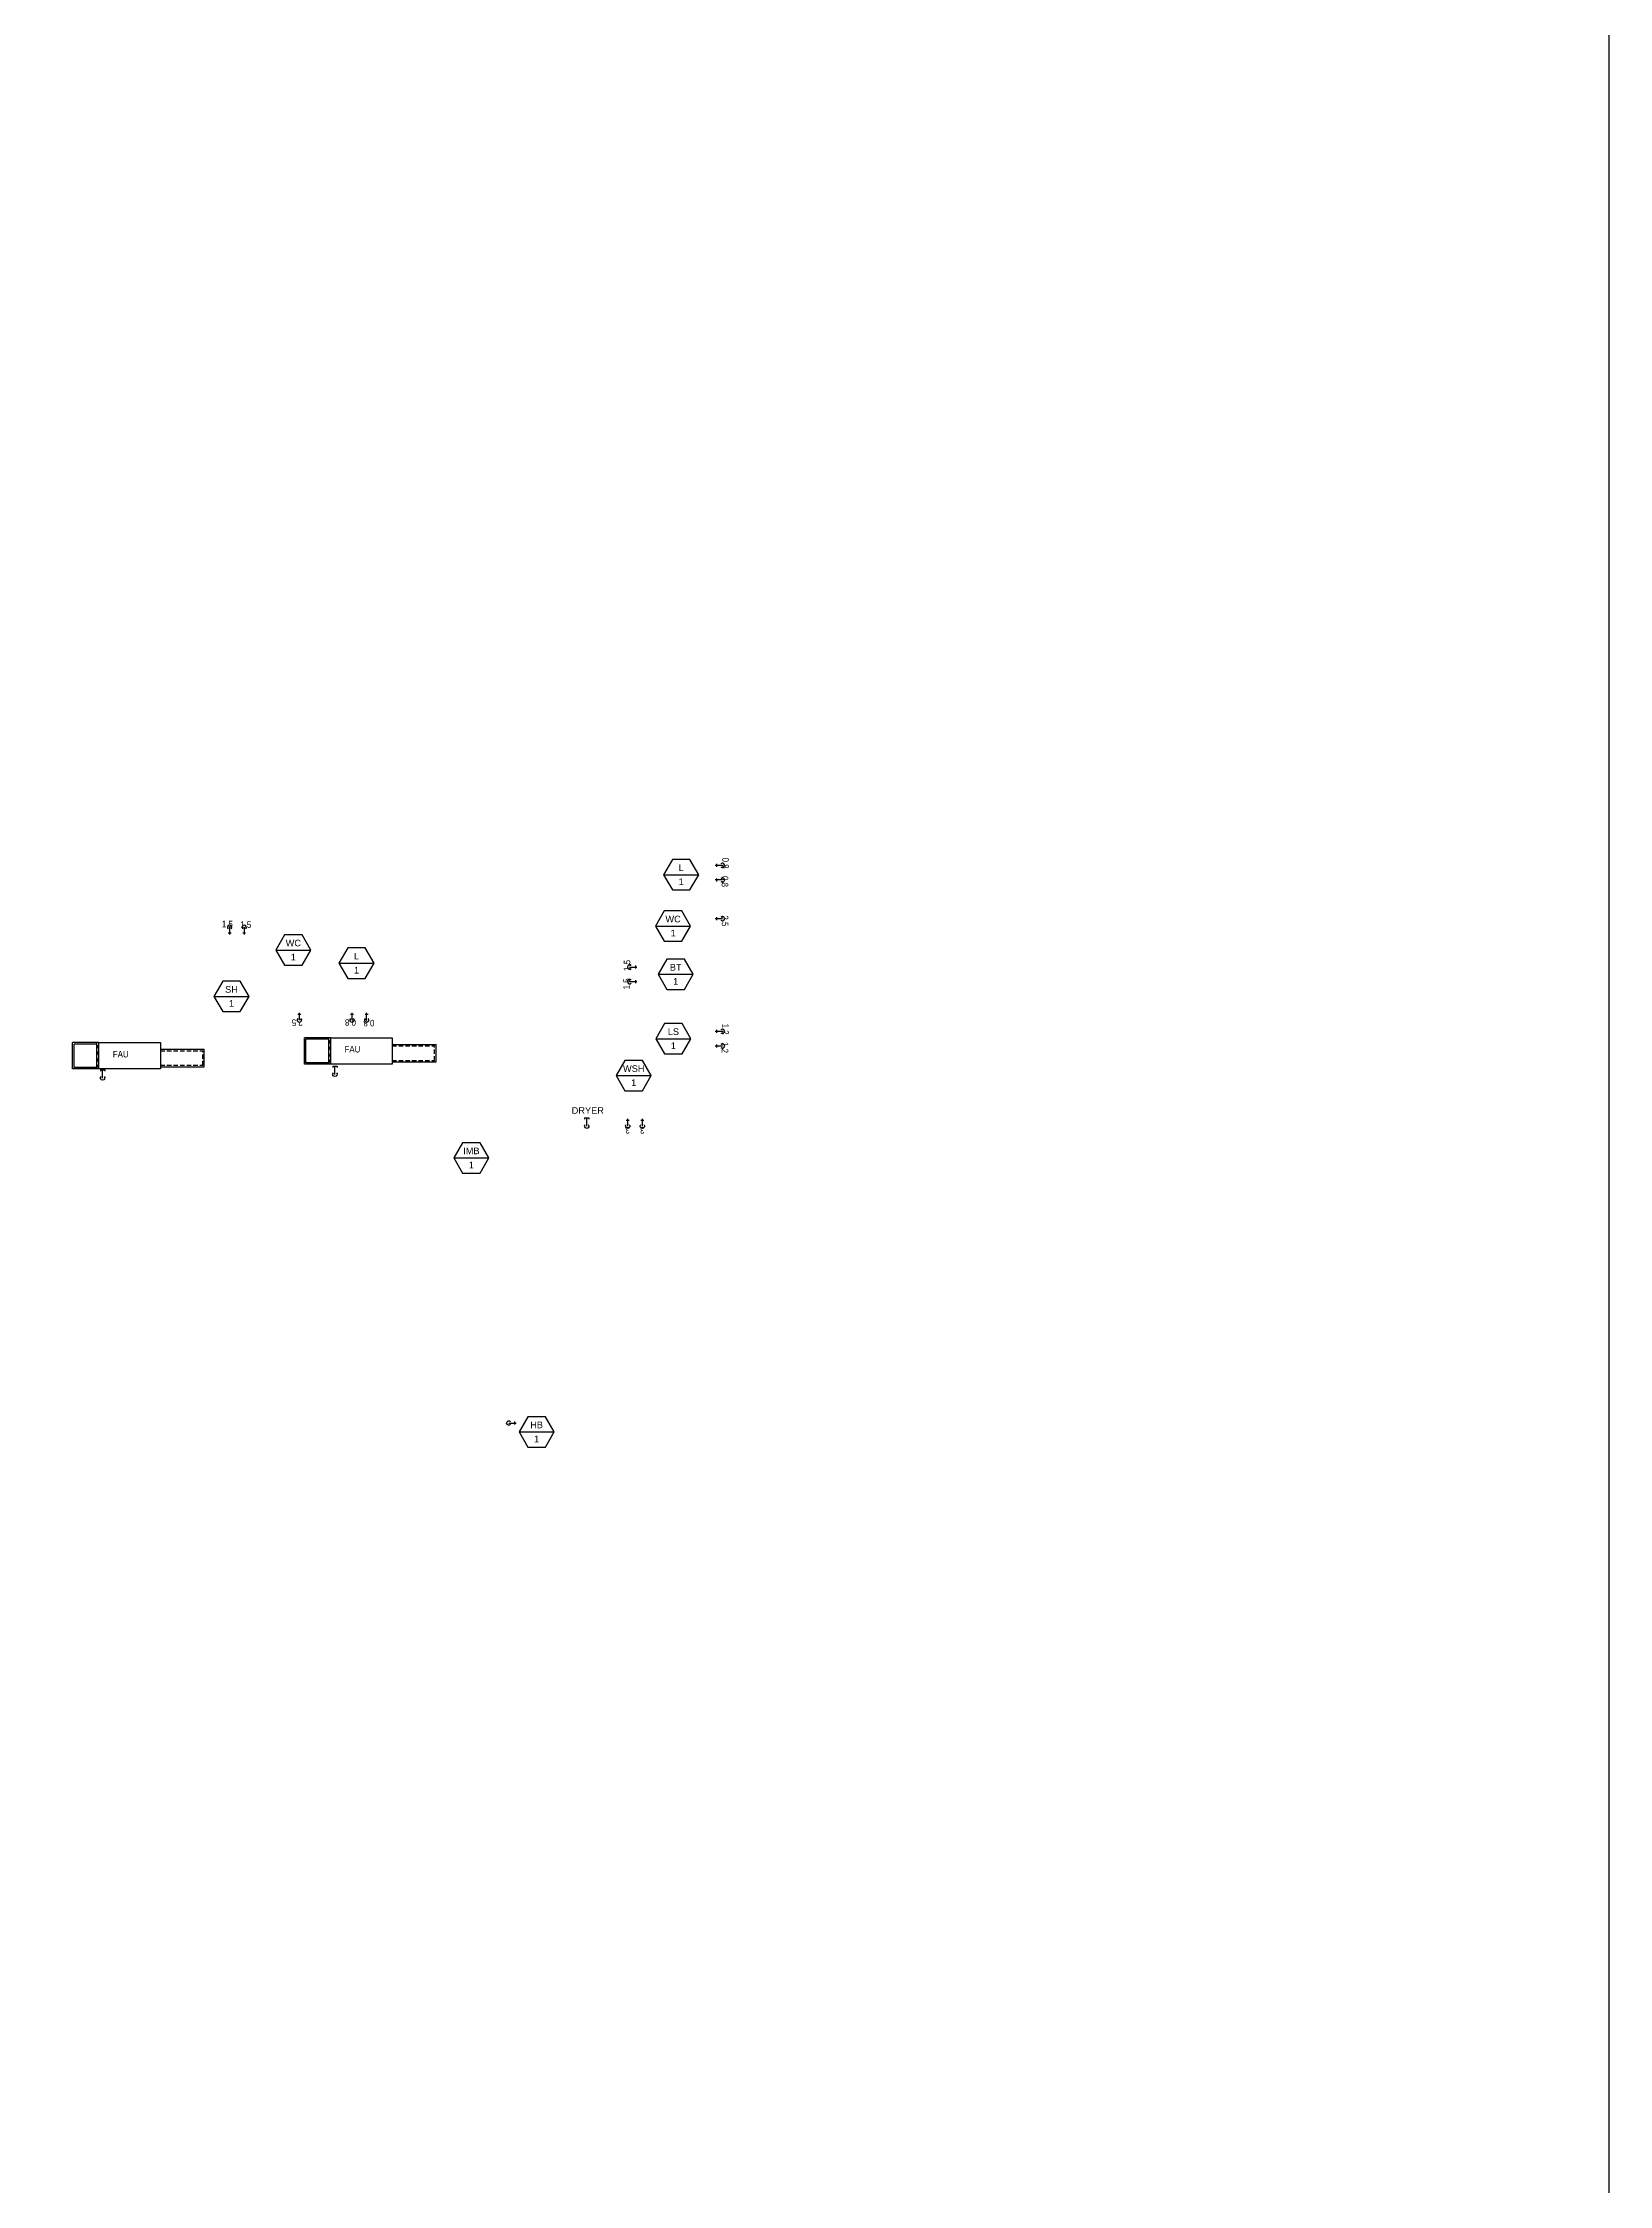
# Model space of a CAD drawing. Extents: x -1929 to 2514, y -3133 to 5867.
# Drawn here: x 1443 to 2514, y 2320 to 3784 of the extents above; entities that cross this region are included whole.
import ezdxf
from ezdxf.enums import TextEntityAlignment as Align

# ---------------------------------------------------------------- set-up
doc = ezdxf.new("R2010")
doc.units = 0
doc.header["$LTSCALE"] = 24
doc.header["$MEASUREMENT"] = 0
doc.linetypes.add('HIDDEN2', pattern=[0.1875, 0.125, -0.0625])
doc.layers.get('0').update_dxf_attribs({"color": 8})
doc.layers.add('cloud_cw', color=190, linetype='Continuous', plot=False)
for name, color, linetype in [('GEC_BKGD', 8, 'Continuous'), ('PLUM-4TEXT', 2, 'Continuous'), ('PLUM-CW', 3, 'Cold_Water_Flow'), ('PLUM-DIM-CW-TEXT', 2, 'Continuous'), ('PLUM-DIM-GAS-TEXT', 2, 'Continuous'), ('PLUM-EQUIP', 5, 'Continuous'), ('PLUM-GAS_LP', 151, 'Gas_LP'), ('PLUM-HW', 2, 'Hot_Water_Flow')]:
    doc.layers.add(name, color=color, linetype=linetype)
doc.layers.get('0').freeze()
doc.styles.add('A2', font='arial.ttf', dxfattribs={"height": 4.5})
doc.styles.add('ARC-TEXT', font='arial.ttf', dxfattribs={"width": 0.86, "height": 4.5})
doc.styles.get("Standard").update_dxf_attribs({"font": 'arial.ttf'})
doc.linetypes.add('Cold_Water_Flow', pattern='A,0.875,-0.125,0,-0.125,0.875,-0.125,["CW",Standard,S=0.1,R=0,X=-0.12585,Y=-0.05],-0.1,0.875,[1,GEC_FlowArrow.shx,S=0.0625,R=0,X=0,Y=0],0.5', length=3.6)
doc.linetypes.add('Gas_LP', pattern='A,3.2,-0.25,["G",Standard,S=0.1,R=0,X=-0.12585,Y=-0.05],-0.065', length=3.515)
doc.linetypes.add('Hot_Water_Flow', pattern='A,0.8125,-0.125,0,-0.125,0,-0.125,0.875,-0.125,["HW",Standard,S=0.1,R=0,X=-0.12585,Y=-0.05],-0.1,0.875,[1,GEC_FlowArrow.shx,S=0.0625,R=0,X=0,Y=0],0.5', length=3.6625)

# ---------------------------------------------------------------- blocks, each defined once
blk = doc.blocks.new('GE_FAU')
for p, q in [((0, 0), (18, 0)), ((0, -18), (0, 0)), ((18, -18), (18, 0)), ((1, -16.6), (1, -1)), ((1, -1), (17, -1)), ((17, -16.6), (17, -1)), ((0, -16.6), (18, -16.6)), ((1.5, -60), (1.5, -90)), ((13.5, -60), (13.5, -90)), ((1.5, -90), (13.5, -90))]:
    blk.add_line(p, q)
at = {"linetype": 'HIDDEN2'}
for p, q in [((0, -18), (4.5, -16.6)), ((4.5, -16.6), (9, -18)), ((9, -18), (13.5, -16.6)), ((13.5, -16.6), (18, -18)), ((2.5, -60), (2.5, -89)), ((12.5, -60), (12.5, -89)), ((2.5, -89), (12.5, -89))]:
    blk.add_line(p, q, dxfattribs=at)
blk.add_lwpolyline([(0, -60), (0, -18), (18, -18), (18, -60)], close=True)
blk = doc.blocks.new('Tag-Equipment')
at = {"color": 0}
blk.add_line((-12, 0), (12, 0), dxfattribs=at)
blk.add_lwpolyline([(-12, 0), (-6, -10.4), (6, -10.4), (12, 0), (6, 10.4), (-6, 10.4)], close=True, dxfattribs=at)
at = {"color": 0, "style": 'A2'}
for tag, p in [('TAG', (0, 4.8)), ('#', (0, -4.8))]:
    blk.add_attdef(tag, text='', height=4.5, dxfattribs=at).set_placement(p, align=Align.MIDDLE_CENTER)
blk = doc.blocks.new('*U77')
at = {"linetype": 'Continuous'}
blk.add_arc((0, 0), 1.5, 131.8103, 48.1897, dxfattribs=at)
blk = doc.blocks.new('*U66')
at = {"linetype": 'Continuous'}
for p, q in [((-1, 4), (1, 4)), ((0, 0), (0, 5))]:
    blk.add_line(p, q, dxfattribs=at)
blk = doc.blocks.new('*U28')
at = {"linetype": 'Continuous'}
blk.add_arc((0, 0), 1.5, 41.8103, 318.1897, dxfattribs=at)
blk = doc.blocks.new('*U21')
at = {"linetype": 'Continuous'}
for p, q in [((0, 0), (5, 0)), ((5.7, 1.5), (4.7, 1.5)), ((5.7, -1.5), (5.7, 1.5)), ((5.7, -1.5), (4.7, -1.5))]:
    blk.add_line(p, q, dxfattribs=at)
blk = doc.blocks.new('*U70')
at = {"linetype": 'Continuous'}
blk.add_arc((0, 0), 1.5, 41.8103, 318.1897, dxfattribs=at)
blk = doc.blocks.new('*U71')
at = {"linetype": 'Continuous'}
for p, q in [((0, 0), (5, 0)), ((4, 1), (4, -1))]:
    blk.add_line(p, q, dxfattribs=at)
blk = doc.blocks.new('*U63')
at = {"linetype": 'Continuous'}
blk.add_arc((0, 0), 1.5, 311.8103, 228.1897, dxfattribs=at)

msp = doc.modelspace()

# ---------------------------------------------------------------- linework, layer by layer
at = {"layer": 'GEC_BKGD', "color": 4}
msp.add_lwpolyline([(714.1, 4066.8), (714.1, 2266.8), (2514.1, 2266.8), (2514.1, 4066.8), (474.1, 4066.8), (474.1, 2266.8), (714.1, 2266.8)], dxfattribs=at)

# ---------------------------------------------------------------- block references
at = {"layer": 'PLUM-4TEXT'}
for p, values in [((1879.7, 3215.7), {'TAG': 'L', '#': '1'}), ((1874.2, 3180.6), {'TAG': 'WC', '#': '1'}), ((1614.6, 3164.2), {'TAG': 'WC', '#': '1'}), ((1657.8, 3155.2), {'TAG': 'L', '#': '1'}), ((1876, 3147.6), {'TAG': 'BT', '#': '1'}), ((1572.3, 3132.5), {'TAG': 'SH', '#': '1'}), ((1874.4, 3103.6), {'TAG': 'LS', '#': '1'}), ((1847.3, 3078.4), {'TAG': 'WSH', '#': '1'})]:
    msp.add_blockref('Tag-Equipment', p, dxfattribs=at).add_auto_attribs(values)
at = {"layer": 'PLUM-CW'}
for name, p, rotation in [('*U71', (1908, 3212.1), 180), ('*U70', (1908, 3212.1), 180), ('*U70', (1581, 3179.8), 270), ('*U71', (1581, 3179.8), 270), ('*U66', (1908, 3185.6), 89.99999999999997), ('*U63', (1908, 3185.6), 270), ('*U71', (1654.7, 3116.3), 89.99999999999999), ('*U63', (1618.7, 3116.3), 180), ('*U70', (1654.7, 3116.3), 89.99999999999999), ('*U71', (1908, 3098.6), 179.9999999999977), ('*U70', (1908, 3098.6), 179.9999999999977)]:
    msp.add_blockref(name, p, dxfattribs=dict(at, rotation=rotation))
for name, p in [('*U70', (1844.5, 3152.6)), ('*U71', (1844.5, 3152.6)), ('*U66', (1618.7, 3116.3))]:
    msp.add_blockref(name, p, dxfattribs=at)
at = {"layer": 'PLUM-CW', "xscale": -1}
for name in ['*U66', '*U77']:
    msp.add_blockref(name, (1843.2, 3043.8), dxfattribs=at)
at = {"layer": 'PLUM-CW', "xscale": -1, "rotation": 270}
for name in ['*U77', '*U66']:
    msp.add_blockref(name, (1761.9, 2840.9), dxfattribs=at)
at = {"layer": 'PLUM-DIM-CW-TEXT'}
for p, values in [((1736.3, 3022.1), {'TAG': 'IMB', '#': '1'}), ((1780.9, 2834.8), {'TAG': 'HB', '#': '1'})]:
    msp.add_blockref('Tag-Equipment', p, dxfattribs=at).add_auto_attribs(values)
at = {"layer": 'PLUM-EQUIP', "rotation": 89.99999999999997}
for p in [(1463.7, 3082.9), (1622.2, 3086.2)]:
    msp.add_blockref('GE_FAU', p, dxfattribs=at)
at = {"layer": 'PLUM-GAS_LP', "xscale": -1, "rotation": 270}
for name, p in [('*U28', (1484.2, 3076.7)), ('*U21', (1484.2, 3076.7)), ('*U28', (1643, 3079.2)), ('*U21', (1643, 3079.2)), ('*U21', (1815.2, 3043.8)), ('*U28', (1815.2, 3043.8))]:
    msp.add_blockref(name, p, dxfattribs=at)
at = {"layer": 'PLUM-HW'}
for name, p, rotation in [('*U71', (1908, 3222.1), 180), ('*U70', (1908, 3222.1), 180), ('*U70', (1571, 3179.8), 270), ('*U71', (1571, 3179.8), 270), ('*U71', (1664.7, 3116.3), 89.99999999999999), ('*U70', (1664.7, 3116.3), 89.99999999999999), ('*U71', (1908, 3108.6), 179.9999999999977), ('*U70', (1908, 3108.6), 179.9999999999977)]:
    msp.add_blockref(name, p, dxfattribs=dict(at, rotation=rotation))
for name in ['*U70', '*U71']:
    msp.add_blockref(name, (1844.5, 3142.6), dxfattribs=at)
at = {"layer": 'PLUM-HW', "xscale": -1}
for name in ['*U66', '*U77']:
    msp.add_blockref(name, (1853.2, 3043.8), dxfattribs=at)

# ---------------------------------------------------------------- texts
at = {"layer": 'cloud_cw', "color": 2, "char_height": 4.5, "attachment_point": 1, "style": 'ARC-TEXT'}
for s, insert, rotation in [('0.8', (1912.3, 3227.4), 270), ('1.5', (1840.1, 3137.3), 90), ('0.8', (1670, 3112), 180), ('1.2', (1912.3, 3113.9), 270), ('3', (1854.7, 3038.7), 180)]:
    msp.add_mtext_dynamic_manual_height_columns(s, width=10.509, gutter_width=22.5, heights=[0], dxfattribs=dict(at, insert=insert, rotation=rotation))
at = {"layer": 'cloud_cw', "color": 3, "char_height": 4.5, "attachment_point": 1, "style": 'ARC-TEXT'}
for s, insert, rotation in [('0.8', (1911.9, 3214.8), 270), ('2.5', (1912, 3187.9), 270), ('1.5', (1840.5, 3149.9), 90), ('2.5', (1621, 3112.3), 180), ('0.8', (1657.4, 3112.4), 180), ('1.2', (1911.9, 3101.3), 270), ('3', (1844.6, 3038.8), 180)]:
    msp.add_mtext_dynamic_manual_height_columns(s, width=10.509, gutter_width=22.5, heights=[0], dxfattribs=dict(at, insert=insert, rotation=rotation))
at = {"layer": 'cloud_cw', "color": 2, "insert": (1565.7, 3184.2), "char_height": 4.5, "attachment_point": 1, "style": 'ARC-TEXT'}
msp.add_mtext_dynamic_manual_height_columns('1.5', width=10.509, gutter_width=22.5, heights=[0], dxfattribs=at)
at = {"layer": 'cloud_cw', "color": 3, "insert": (1578.3, 3183.8), "char_height": 4.5, "attachment_point": 1, "style": 'ARC-TEXT'}
msp.add_mtext_dynamic_manual_height_columns('1.5', width=10.509, gutter_width=22.5, heights=[0], dxfattribs=at)
at = {"layer": 'PLUM-4TEXT', "char_height": 4.5, "attachment_point": 1, "style": 'ARC-TEXT'}
for insert in [(1491.2, 3095.3), (1649.6, 3098.7)]:
    msp.add_mtext_dynamic_manual_height_columns('FAU', width=6.129, gutter_width=22.5, heights=[0], dxfattribs=dict(at, insert=insert))
at = {"layer": 'PLUM-DIM-GAS-TEXT', "insert": (1804.9, 3056.8), "char_height": 4.5, "width": 52.472, "attachment_point": 1, "style": 'A2'}
msp.add_mtext('DRYER', dxfattribs=at)

doc.saveas('drawing.dxf')
